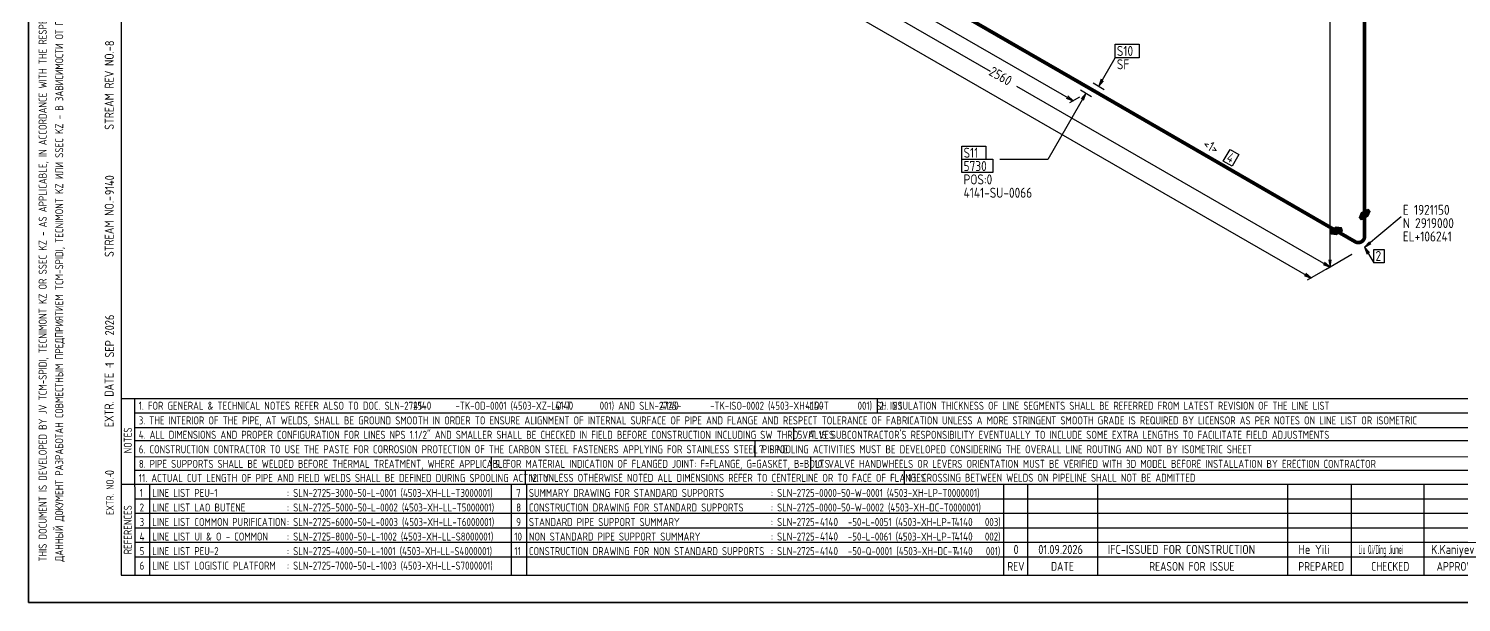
# Model space of a CAD drawing. Extents: x 0 to 594, y 0 to 420.
# Drawn here: x 0 to 393.8, y 0 to 157.8 of the extents above; entities that cross this region are included whole.
import ezdxf

# ---------------------------------------------------------------- set-up
doc = ezdxf.new("R2010")
doc.units = 0
doc.header["$MEASUREMENT"] = 0
doc.linetypes.add('BORDER_2012_SLN$0$8001.Solid', pattern=[0])
for name, color, linetype, lineweight in [('BORDER_2012_SLN$0$BG_01', 7, 'BORDER_2012_SLN$0$8001.Solid', 25), ('BORDER_2012_SLN$0$BG_02', 7, 'BORDER_2012_SLN$0$8001.Solid', 25), ('BORDER_2012_SLN$0$BG_Level_1', 7, 'BORDER_2012_SLN$0$8001.Solid', 25), ('BORDER_2012_SLN$0$Level_1', 7, 'BORDER_2012_SLN$0$8001.Solid', 25), ('BORDER_2012_SLN$0$Level_18', 7, 'BORDER_2012_SLN$0$8001.Solid', 25)]:
    doc.layers.add(name, color=color, linetype=linetype, lineweight=lineweight)
doc.layers.add('GT_1', color=7, linetype='Continuous')
doc.styles.add('BORDER_2012_SLN$0$GOST type A', font='GOST type A')
doc.styles.add('HTX1', font='')
doc.styles.get('HTX1').set_extended_font_data('GOST type A')

# ---------------------------------------------------------------- blocks, each defined once
blk = doc.blocks.new('BORDER_2012_SLN')
at = {"layer": 'BORDER_2012_SLN$0$BG_Level_1', "color": 7, "lineweight": -3}
for p, q in [((402.7, 56), (25.4, 56)), ((29.11, 56), (29.22, 7.5)), ((233.25, 56), (233.24, 52)), ((402.7, 52), (29.1, 52)), ((402.7, 47.99), (29.16, 48.01)), ((210.22, 48), (210.22, 44.42)), ((402.7, 44.41), (29.17, 44.42)), ((199.61, 44.42), (199.61, 40.02)), ((402.7, 39.96), (29.15, 40.07)), ((127.1, 40.04), (127.1, 36.23)), ((214.87, 40.02), (214.87, 36.23)), ((136.5, 36.23), (136.5, 32.43)), ((240.64, 36.23), (240.64, 32.43)), ((33.22, 32.43), (33.22, 7.59)), ((132.63, 32.43), (132.63, 7.6)), ((136.8, 32.43), (136.8, 7.59))]:
    blk.add_line(p, q, dxfattribs=at)
at = {"layer": 'BORDER_2012_SLN$0$Level_1', "color": 7, "lineweight": -3}
for p, q in [((25.4, 412.5), (25.4, 7.5)), ((402.7, 36.23), (29.15, 36.23)), ((402.7, 32.43), (25.4, 32.43)), ((267.9, 32.43), (267.91, 7.5)), ((274.59, 7.5), (274.59, 32.43)), ((293.91, 7.5), (293.91, 32.43)), ((346.11, 7.5), (346.11, 32.43)), ((363.55, 7.5), (363.55, 32.43)), ((383.52, 7.5), (383.52, 32.43)), ((402.7, 28.43), (29.17, 28.43)), ((402.7, 24.43), (29.18, 24.43)), ((402.7, 20.43), (29.19, 20.43)), ((402.7, 16.43), (29.2, 16.43)), ((402.7, 12.43), (29.2, 12.43)), ((25.4, 7.5), (588.6, 7.5))]:
    blk.add_line(p, q, dxfattribs=at)
at = {"layer": 'BORDER_2012_SLN$0$Level_18', "color": 7, "lineweight": -3, "flags": 128}
blk.add_lwpolyline([(0, 0), (0, 420), (594, 420), (594, 0)], close=True, dxfattribs=at)
at = {"color": 7, "char_height": 2.2, "attachment_point": 1, "style": 'BORDER_2012_SLN$0$GOST type A'}
for s, insert in [('{\\l\\fGOST type A|b0|i0;\\T1;1}', (30.5, 31.2)), ('{\\l\\fGOST type A|b0|i0;\\T1;: SLN-2725-3000-50-L-0001 (4503-XH-LL-T3000001)}', (71, 31.2)), ('{\\l\\fGOST type A|b0|i0;\\T1;7}', (134, 31.2)), ('{\\l\\fGOST type A|b0|i0;\\T1;SUMMARY DRAWING FOR STANDARD SUPPORTS}', (137.5, 31.2)), ('{\\l\\fGOST type A|b0|i0;\\T1;: SLN-2725-0000-50-W-0001 (4503-XH-LP-T0000001)}', (204, 31.2)), ('{\\l\\fGOST type A|b0|i0;\\T1;2}', (30.5, 27.2)), ('{\\l\\fGOST type A|b0|i0;\\T1;LINE LIST LAO BUTENE}', (34, 27.2)), ('{\\l\\fGOST type A|b0|i0;\\T1;: SLN-2725-5000-50-L-0002 (4503-XH-LL-T5000001)}', (71, 27.2)), ('{\\l\\fGOST type A|b0|i0;\\T1;8}', (134, 27.2)), ('{\\l\\fGOST type A|b0|i0;\\T1;CONSTRUCTION DRAWING FOR STANDARD SUPPORTS}', (137.5, 27.2)), ('{\\l\\fGOST type A|b0|i0;\\T1;: SLN-2725-0000-50-W-0002 (4503-XH-DC-T0000001)}', (204, 27.2)), ('{\\l\\fGOST type A|b0|i0;\\T1;3}', (30.5, 23.2)), ('{\\l\\fGOST type A|b0|i0;\\T1;LINE LIST COMMON PURIFICATION}', (34, 23.2)), ('{\\l\\fGOST type A|b0|i0;\\T1;: SLN-2725-6000-50-L-0003 (4503-XH-LL-T6000001)}', (71, 23.2)), ('{\\l\\fGOST type A|b0|i0;\\T1;9}', (134, 23.2)), ('{\\C256;STANDARD PIPE SUPPORT SUMMARY}', (137.5, 23.2)), ('{\\fGOST type A|b0|i0|c0|p34;: SLN-2725-       -50-L-0051 (4503-XH-LP-T       003)}', (204, 23.2)), ('{\\l\\fGOST type A|b0|i0;\\T1;4}', (30.5, 19.2)), ('{\\l\\fGOST type A|b0|i0;\\T1;LINE LIST UI & O - COMMON}', (34, 19.2)), ('{\\l\\fGOST type A|b0|i0;\\T1;: SLN-2725-8000-50-L-1002 (4503-XH-LL-S8000001)}', (71, 19.2)), ('{\\l\\fGOST type A|b0|i0;\\T1;10}', (133.5, 19.2)), ('{\\l\\fGOST type A|b0|i0;\\T1;NON STANDARD PIPE SUPPORT SUMMARY}', (137.5, 19.2)), ('{\\fGOST type A|b0|i0|c0|p34;: SLN-2725-       -50-L-0061 (4503-XH-LP-T       002)}', (204, 19.2)), ('{\\l\\fGOST type A|b0|i0;\\T1;5}', (30.5, 15.2)), ('{\\l\\fGOST type A|b0|i0;\\T1;LINE LIST PEU-2}', (34, 15.2)), ('{\\l\\fGOST type A|b0|i0;\\T1;: SLN-2725-4000-50-L-1001 (4503-XH-LL-S4000001)}', (71, 15.2)), ('{\\l\\fGOST type A|b0|i0;\\T1;11}', (133.5, 15.2)), ('{\\C256;CONSTRUCTION DRAWING FOR NON STANDARD SUPPORTS}', (137.5, 15.2)), ('{\\fGOST type A|b0|i0|c0|p34;: SLN-2725-       -50-Q-0001 (4503-XH-DC-T       001)}', (204, 15.2)), ('{\\l\\fGOST type A|b0|i0;\\T1;6}', (30.5, 11.2)), ('{\\l\\fGOST type A|b0|i0;\\T1;LINE LIST LOGISTIC PLATFORM}', (34, 11.2)), ('{\\l\\fGOST type A|b0|i0;\\T1;: SLN-2725-7000-50-L-1003 (4503-XH-LL-S7000001)}', (71, 11.2))]:
    blk.add_mtext(s, dxfattribs=dict(at, insert=insert))
at = {"layer": 'BORDER_2012_SLN$0$BG_01', "color": 7, "attachment_point": 1, "rotation": 90, "style": 'BORDER_2012_SLN$0$GOST type A'}
for s, insert, char_height in [('{\\fGOST type A|b0|i0|c134|p34;\\W1.01;ДАННЫЙ ДОКУМЕНТ РАЗРАБОТАН СОВМЕСТНЫМ ПРЕДПРИЯТИЕМ \\fGOST type A|b0|i0|c0|p34;TCM-SPIDI, TECNIMONT KZ \\fGOST type A|b0|i0|c134|p34;ИЛИ \\fGOST type A|b0|i0|c0|p34;SSEC KZ - \\fGOST type A|b0|i0|c134|p34;В ЗАВИСИМОСТИ ОТ ПРИМЕНИМОСТИ\\fGOST type A|b0|i0|c0|p34;, \\fGOST type A|b0|i0|c134|p34;В СООТВЕТСТВИИ С СООТВЕТСТВУЮЩЕЙ ОБЛАСТЬЮ РАБОТ\\fGOST type A|b0|i0|c0|p34;. \\fGOST type A|b0|i0|c134|p34;ЯВЛЯЕТСЯ КОНФИДЕНЦИАЛЬНЫМ И НЕ МОЖЕТ БЫТЬ ИСПОЛЬЗОВАН ДРУГИМИ ЛИЦАМИ ДЛЯ КАКИХ\\fGOST type A|b0|i0|c0|p34;-\\fGOST type A|b0|i0|c134|p34;ЛИБО ЦЕЛЕЙ\\fGOST type A|b0|i0|c0|p34;, \\fGOST type A|b0|i0|c134|p34;КРОМЕ ПРОЕКТА \\fGOST type A|b0|i0|c0|p34;SILLENO.}', (7.3, 11.21), 2.2), ('{\\l\\fGOST type A|b0|i0;\\T1;EXTR. DATE -}', (20.86, 48.18), 2.5), ('{\\l\\fGOST type A|b0|i0;\\T1;EXTR. NO.-}', (21.36, 24.02), 2)]:
    blk.add_mtext(s, dxfattribs=dict(at, insert=insert, char_height=char_height))
at = {"layer": 'BORDER_2012_SLN$0$BG_01', "color": 7, "insert": (2.76, 11.2), "char_height": 2.2, "attachment_point": 1, "rotation": 90, "line_spacing_factor": 1.090909, "style": 'BORDER_2012_SLN$0$GOST type A'}
blk.add_mtext('{\\fGOST type A|b0|i0|c0|p34;\\W1.01;THIS DOCUMENT IS DEVELOPED BY JV TCM-SPIDI, TECNIMONT KZ OR SSEC KZ - AS APPLICABLE, IN ACCORDANCE WITH THE RESPECTIVE SCOPE OF WORK -  IS CONFIDENTIAL AND CANNOT BE USED BY OTHERS FOR ANY PURPOSE OTHER THAN THE SILLENO PROJECT}', dxfattribs=at)
at = {"layer": 'BORDER_2012_SLN$0$BG_02', "color": 7, "char_height": 2.5, "attachment_point": 1, "rotation": 90, "style": 'BORDER_2012_SLN$0$GOST type A'}
for s, insert in [('{\\l\\fGOST type A|b0|i0;\\T1;STREAM REV NO.-}', (20.9, 130)), ('{\\l\\fGOST type A|b0|i0;\\T1;STREAM NO.-}', (20.9, 95))]:
    blk.add_mtext(s, dxfattribs=dict(at, insert=insert))
at = {"layer": 'BORDER_2012_SLN$0$BG_Level_1', "color": 7, "attachment_point": 1, "style": 'BORDER_2012_SLN$0$GOST type A'}
for s, insert, char_height in [('{\\fGOST type A|b0|i0|c0|p34;\\C256; 1. FOR GENERAL & TECHNICAL NOTES REFER ALSO TO DOC. SLN-2725-       -TK-OD-0001 (4503-XZ-LD-T       001) AND SLN-2725-       -TK-ISO-0002 (4503-XH-LD-T       001) SH. 2.1}', (29.11, 55.19), 2.2), ('{\\fGOST type A|b0|i0|c0|p34;\\C256;2. INSULATION THICKNESS OF LINE SEGMENTS SHALL BE REFERRED FROM LATEST REVISION OF THE LINE LIST}', (233.84, 55.19), 2.2), ('{\\fGOST type A|b0|i0|c0|p34;\\C256; 3. THE INTERIOR OF THE PIPE, AT WELDS, SHALL BE GROUND SMOOTH IN ORDER TO ENSURE ALIGNMENT OF INTERNAL SURFACE OF PIPE AND FLANGE AND RESPECT TOLERANCE OF FABRICATION UNLESS A MORE STRINGENT SMOOTH GRADE IS REQUIRED BY LICENSOR AS PER NOTES ON LINE LIST OR ISOMETRIC}', (29.12, 51.15), 2.2), ('{\\fGOST type A|b0|i0|c0|p34;\\C256; 4. ALL DIMENSIONS AND PROPER CONFIGURATION FOR LINES NPS 1.1/2" AND SMALLER SHALL BE CHECKED IN FIELD BEFORE CONSTRUCTION INCLUDING SW THRD VALVES}', (29.13, 47.2), 2.2), ("{\\C256; 5. IT IS SUBCONTRACTOR'S RESPONSIBILITY EVENTUALLY TO INCLUDE SOME EXTRA LENGTHS TO FACILITATE FIELD ADJUSTMENTS}", (210.22, 47.2), 2.2), ('{\\C256; 6. CONSTRUCTION CONTRACTOR TO USE THE PASTE FOR CORROSION PROTECTION OF THE CARBON STEEL FASTENERS APPLYING FOR STAINLESS STEEL PIPING}', (29.14, 43.2), 2.2), ('{\\C256; 7. SPOOLING ACTIVITIES MUST BE DEVELOPED CONSIDERING THE OVERALL LINE ROUTING AND NOT BY ISOMETRIC SHEET}', (199.61, 43.2), 2.2), ('{\\C256; 8. PIPE SUPPORTS SHALL BE WELDED BEFORE THERMAL TREATMENT, WHERE APPLICABLE}', (29.15, 39.2), 2.2), ('{\\C256; 9. FOR MATERIAL INDICATION OF FLANGED JOINT: F=FLANGE, G=GASKET, B=BOLTS}', (127.1, 39.2), 2.2), ('{\\C256; 10. VALVE HANDWHEELS OR LEVERS ORIENTATION MUST BE VERIFIED WITH 3D MODEL BEFORE INSTALLATION BY ERECTION CONTRACTOR}', (214.87, 39.2), 2.2), ('{\\C256; 11. ACTUAL CUT LENGTH OF PIPE AND FIELD WELDS SHALL BE DEFINED DURING SPOOLING ACTIVITY}', (29.16, 35.32), 2.2), ('{\\C256; 12. UNLESS OTHERWISE NOTED ALL DIMENSIONS REFER TO CENTERLINE OR TO FACE OF FLANGES}', (136.5, 35.35), 2.2), ('{\\C256; 13. CROSSING BETWEEN WELDS ON PIPELINE SHALL NOT BE ADMITTED}', (240.64, 35.38), 2.2), ('{\\l\\fGOST type A|b0|i0;\\T1;LINE LIST PEU-1}', (34, 31.2), 2.2), ('{\\l\\fGOST type A|b0|i0;\\T1;REV}', (269, 11.1), 2.4), ('{\\l\\fGOST type A|b0|i0;\\T1;DATE}', (281, 11.1), 2.4), ('{\\l\\fGOST type A|b0|i0;\\T1;REASON FOR ISSUE}', (308, 11.1), 2.4), ('{\\l\\fGOST type A|b0|i0;\\T1;PREPARED}', (349, 11.1), 2.4), ('{\\l\\fGOST type A|b0|i0;\\T1;CHECKED}', (369, 11.1), 2.4), ('{\\l\\fGOST type A|b0|i0;\\T1;APPROVED}', (387, 11.1), 2.4)]:
    blk.add_mtext(s, dxfattribs=dict(at, insert=insert, char_height=char_height))
at = {"layer": 'BORDER_2012_SLN$0$BG_Level_1', "color": 7, "char_height": 2.2, "attachment_point": 1, "rotation": 90, "style": 'BORDER_2012_SLN$0$GOST type A'}
for s, insert in [('{\\l\\fGOST type A|b0|i0;\\T1;NOTES}', (26.15, 40.99)), ('{\\l\\fGOST type A|b0|i0;\\T1;REFERENCES}', (26.15, 13.23))]:
    blk.add_mtext(s, dxfattribs=dict(at, insert=insert))

msp = doc.modelspace()

# ---------------------------------------------------------------- linework, layer by layer
at = {"layer": 'GT_1', "flags": 128}
for points in [[(0, 0), (594, 0), (594, 420), (0, 420), (0, 0)], [(357.7, 92.2), (357.7, 215.4)], [(177.4, 196.3), (264.3, 146.1)], [(352.5, 89.2), (200.6, 176.8)], [(287.1, 138), (238.5, 166)], [(294.1, 142), (298.6, 149.8)], [(298.6, 153.5), (305.2, 153.5), (305.2, 149.8), (298.6, 149.8), (298.6, 153.5)], [(357.7, 92.2), (271.6, 141.9)], [(292.6, 142.9), (295.6, 141.1)], [(292.6, 142.9), (295.6, 141.1)], [(294.8, 143.9), (294.1, 142), (295.4, 143.5)], [(290.6, 140), (280.1, 121.8), (266.9, 121.8)], [(285.2, 138.7), (287.1, 138), (285.6, 139.3)], [(288.8, 139), (286.1, 137.4)], [(292.1, 139.1), (289.1, 140.9)], [(292.1, 139.1), (289.1, 140.9)], [(289.9, 138.1), (290.6, 140), (289.3, 138.5)], [(256.5, 125.5), (263.1, 125.5), (263.1, 121.8), (256.5, 121.8), (256.5, 125.5)], [(330.2, 124.6), (332.6, 123.2), (330.8, 120), (328.3, 121.4), (330.2, 124.6)], [(256.5, 121.9), (265, 121.9), (265, 118.2), (256.5, 118.2), (256.5, 121.9)], [(368.1, 108.2), (368.6, 107.5), (368.1, 106.2), (366.3, 105.2), (365.8, 105.9), (366.3, 107.2), (368.1, 108.2)], [(365.992, 106.4), (368.177, 106.4)], [(366.069, 106.6), (368.254, 106.6)], [(366.146, 106.8), (368.331, 106.8)], [(366.223, 107), (368.408, 107)], [(366.3, 107.2), (368.485, 107.2)], [(366.66, 107.4), (368.562, 107.4)], [(367.02, 107.6), (368.529, 107.6)], [(367.38, 107.8), (368.386, 107.8)], [(367.74, 108), (368.243, 108)], [(361.1, 102.2), (360.8, 103), (359.4, 103.2), (357.7, 102.2), (358, 101.4), (359.4, 101.2), (361.1, 102.2)], [(358.04, 102.4), (361.025, 102.4)], [(358.38, 102.6), (360.95, 102.6)], [(358.72, 102.8), (360.875, 102.8)], [(359.06, 103), (360.8, 103)], [(365.838, 106), (367.74, 106)], [(365.871, 105.8), (367.38, 105.8)], [(365.915, 106.2), (368.1, 106.2)], [(366.014, 105.6), (367.02, 105.6)], [(366.157, 105.4), (366.66, 105.4)], [(367.2, 97.7), (377.2, 106.1)], [(357.7, 102.2), (361.1, 102.2)], [(357.775, 102), (360.76, 102)], [(357.85, 101.8), (360.42, 101.8)], [(357.925, 101.6), (360.08, 101.6)], [(358, 101.4), (359.74, 101.4)], [(368.5, 99.2), (367.2, 97.7), (368.9, 98.7)], [(363.7, 95.7), (351.4, 88.6)], [(363.7, 95.7), (356.6, 91.6)], [(363.7, 95.7), (356.6, 91.6)], [(368.5, 96.2), (367.2, 97.7), (367.9, 95.8)], [(367.2, 97.7), (369.7, 93.4)], [(369.7, 97.1), (372.6, 97.1), (372.6, 93.4), (369.7, 93.4), (369.7, 97.1)], [(355.8, 92.9), (357.7, 92.2), (356.2, 93.5)], [(357.4, 94.2), (357.7, 92.2), (358, 94.2)], [(350.6, 89.9), (352.5, 89.2), (351, 90.5)]]:
    msp.add_lwpolyline(points, dxfattribs=at)
at = {"layer": 'GT_1', "const_width": 1, "flags": 128}
for points in [[(367.2, 106.7), (367.2, 222.6)], [(241.3, 170.4), (292.3, 141)], [(292.3, 141), (359.4, 102.2)], [(367.2, 100.7), (367.2, 106.7)], [(359.4, 102.2), (364.6, 99.2)]]:
    msp.add_lwpolyline(points, dxfattribs=at)
msp.add_lwpolyline([(364.6, 99.2, 0.577127), (367.2, 100.7)], format="xyb", dxfattribs=at)

# ---------------------------------------------------------------- block references
at = {"linetype": 'Continuous'}
msp.add_blockref('BORDER_2012_SLN', (0, 0), dxfattribs=at)

# ---------------------------------------------------------------- texts
at = {"layer": 'GT_1', "style": 'HTX1', "width": 1.02}
for s, height, rotation, p in [('8', 2.5, 90, (23.5, 153)), ('2560', 2.75, 330, (263.708, 145.183)), ('<1>', 2.75, 330, (322.492, 125.299)), ('4', 2.75, 330, (328.97, 121.559)), ('9140', 2.5, 90, (23.5, 112)), ('1 SEP 2026', 2.5, 90, (23.5, 65)), ('0', 2.5, 90, (23.5, 35))]:
    msp.add_text(s, height=height, rotation=rotation, dxfattribs=at).set_placement(p)
at = {"layer": 'GT_1', "style": 'HTX1'}
for s, height, width, p in [('S10', 2.75, 1.02, (299.1, 150.3)), ('SF', 2.75, 1.02, (299.1, 146.633)), ('S11', 2.75, 1.02, (256.971, 122.3)), ('5730', 2.75, 1.02, (256.971, 118.633)), ('POS:0', 2.75, 1.02, (256.971, 114.967)), ('4141-SU-0066', 2.75, 1.02, (256.971, 111.3)), ('E 1921150', 2.75, 1.02, (377.7, 106.6)), ('N 2919000', 2.75, 1.02, (377.7, 102.933)), ('EL+106241', 2.75, 1.02, (377.7, 99.267)), ('2', 2.75, 1.02, (370.2, 93.9)), ('4140', 2.25, 1.02, (105.7, 53)), ('4140', 2.25, 1.02, (144.7, 53)), ('4140', 2.25, 1.02, (173.7, 53)), ('4140', 2.25, 1.02, (213.5, 53)), ('4140', 2.25, 1.02, (217.5, 21)), ('4140', 2.25, 1.02, (254.5, 21)), ('4140', 2.25, 1.02, (217.5, 17)), ('4140', 2.25, 1.02, (254.5, 17)), ('0', 2.5, 1.02, (270.7, 13.3)), ('0', 2.5, 1.02, (270.7, 13.3)), ('01.09.2026', 2.5, 1.02, (277.5, 13.3)), ('01.09.2026', 2.5, 1.02, (277.5, 13.3)), ('IFC-ISSUED FOR CONSTRUCTION', 2.5, 1.02, (296.6, 13.3)), ('IFC-ISSUED FOR CONSTRUCTION', 2.5, 1.02, (296.6, 13.3)), ('He Yili', 2.5, 1.02, (349, 13.3)), ('He Yili', 2.5, 1.02, (349, 13.3)), ('Liu Qi/Ding Jiumei', 2.5, 0.45, (365.5, 13.3)), ('Liu Qi/Ding Jiumei', 2.5, 0.45, (365.5, 13.3)), ('K.Kaniyev', 2.5, 1.02, (385.5, 13.3)), ('K.Kaniyev', 2.5, 1.02, (385.5, 13.3)), ('4140', 2.25, 1.02, (217.5, 13)), ('4140', 2.25, 1.02, (254.5, 13))]:
    msp.add_text(s, height=height, dxfattribs=dict(at, width=width)).set_placement(p)

doc.saveas('drawing.dxf')
